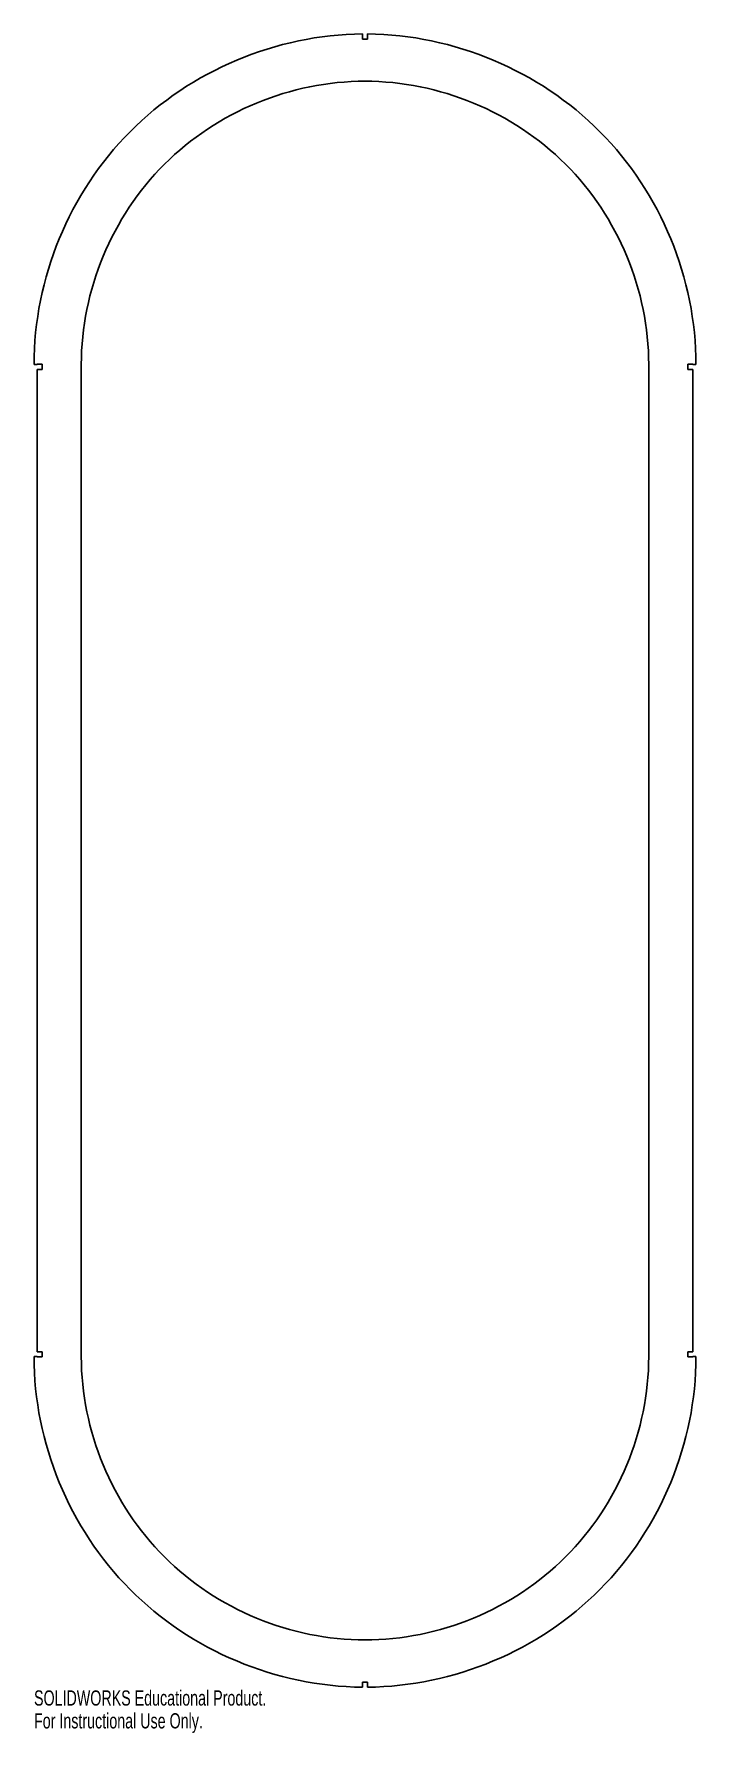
# Model space of a CAD drawing. Header units: millimetres. Extents: x 31 to 241, y -277 to 262.
import ezdxf

# ---------------------------------------------------------------- set-up
doc = ezdxf.new("R2010")
doc.units = ezdxf.units.MM
doc.styles.add('SLDTEXTSTYLE0', font='TXT', dxfattribs={"width": 0.7})

msp = doc.modelspace()

# ---------------------------------------------------------------- linework, layer by layer
at = {"color": 7, "linetype": 'Continuous', "lineweight": 25}
for p, q in [((134.97, 262.5), (134.97, 260.9)), ((136.57, 260.9), (134.97, 260.9)), ((136.57, 262.5), (136.57, 260.9)), ((30.77, 157.5), (31.77, 157.5)), ((31.77, 157.5), (31.77, 157.6)), ((31.77, 157.6), (33.37, 157.6)), ((33.37, 157.6), (33.37, 156)), ((45.77, 157.5), (45.77, -157.5)), ((225.77, 157.5), (225.77, -157.5)), ((238.17, 156), (238.17, 157.6)), ((238.17, 157.6), (239.77, 157.6)), ((239.77, 157.6), (239.77, 157.5)), ((240.77, 157.5), (239.77, 157.5)), ((33.37, 156), (31.77, 156)), ((31.77, -156), (31.77, 156)), ((239.77, 156), (238.17, 156)), ((239.77, -156), (239.77, 156)), ((33.37, -156), (31.77, -156)), ((33.37, -157.6), (33.37, -156)), ((238.17, -156), (238.17, -157.6)), ((239.77, -156), (238.17, -156)), ((30.77, -157.5), (31.77, -157.5)), ((31.77, -157.5), (31.77, -157.6)), ((31.77, -157.6), (33.37, -157.6)), ((238.17, -157.6), (239.77, -157.6)), ((240.77, -157.5), (239.77, -157.5)), ((239.77, -157.6), (239.77, -157.5)), ((134.97, -262.5), (134.97, -260.9)), ((136.57, -260.9), (134.97, -260.9)), ((136.57, -262.5), (136.57, -260.9))]:
    msp.add_line(p, q, dxfattribs=at)
for points, knots in [([(134.97, 262.5), (107.62, 262.29), (80.51, 250.88), (41.97, 212.05), (30.77, 184.86), (30.77, 157.5)], [0, 0, 0, 0, 0.5, 0.5, 1, 1, 1, 1]), ([(240.77, 157.5), (240.77, 184.86), (229.57, 212.05), (191.03, 250.88), (163.92, 262.29), (136.57, 262.5)], [0, 0, 0, 0, 0.5, 0.5, 1, 1, 1, 1]), ([(225.77, 157.5), (225.77, 181.06), (216.07, 204.48), (182.75, 237.8), (159.33, 247.5), (112.21, 247.5), (88.79, 237.8), (55.47, 204.48), (45.77, 181.06), (45.77, 157.5)], [0, 0, 0, 0, 0.25, 0.25, 0.5, 0.5, 0.75, 0.75, 1, 1, 1, 1]), ([(134.97, -262.5), (107.62, -262.29), (80.51, -250.88), (41.97, -212.05), (30.77, -184.86), (30.77, -157.5)], [0, 0, 0, 0, 0.5, 0.5, 1, 1, 1, 1]), ([(225.77, -157.5), (225.77, -181.06), (216.07, -204.48), (182.75, -237.8), (159.33, -247.5), (112.21, -247.5), (88.79, -237.8), (55.47, -204.48), (45.77, -181.06), (45.77, -157.5)], [0, 0, 0, 0, 0.25, 0.25, 0.5, 0.5, 0.75, 0.75, 1, 1, 1, 1]), ([(240.77, -157.5), (240.77, -184.86), (229.57, -212.05), (191.03, -250.88), (163.92, -262.29), (136.57, -262.5)], [0, 0, 0, 0, 0.5, 0.5, 1, 1, 1, 1])]:
    msp.add_open_spline(points, degree=3, knots=knots, dxfattribs=at)

# ---------------------------------------------------------------- texts
at = {"color": 7, "linetype": 'Continuous', "char_height": 4.8336, "attachment_point": 1, "style": 'SLDTEXTSTYLE0'}
for s, insert in [('SOLIDWORKS Educational Product.', (30.77, -263.52)), ('For Instructional Use Only.', (30.77, -270.77))]:
    msp.add_mtext(s, dxfattribs=dict(at, insert=insert))

doc.saveas('drawing.dxf')
